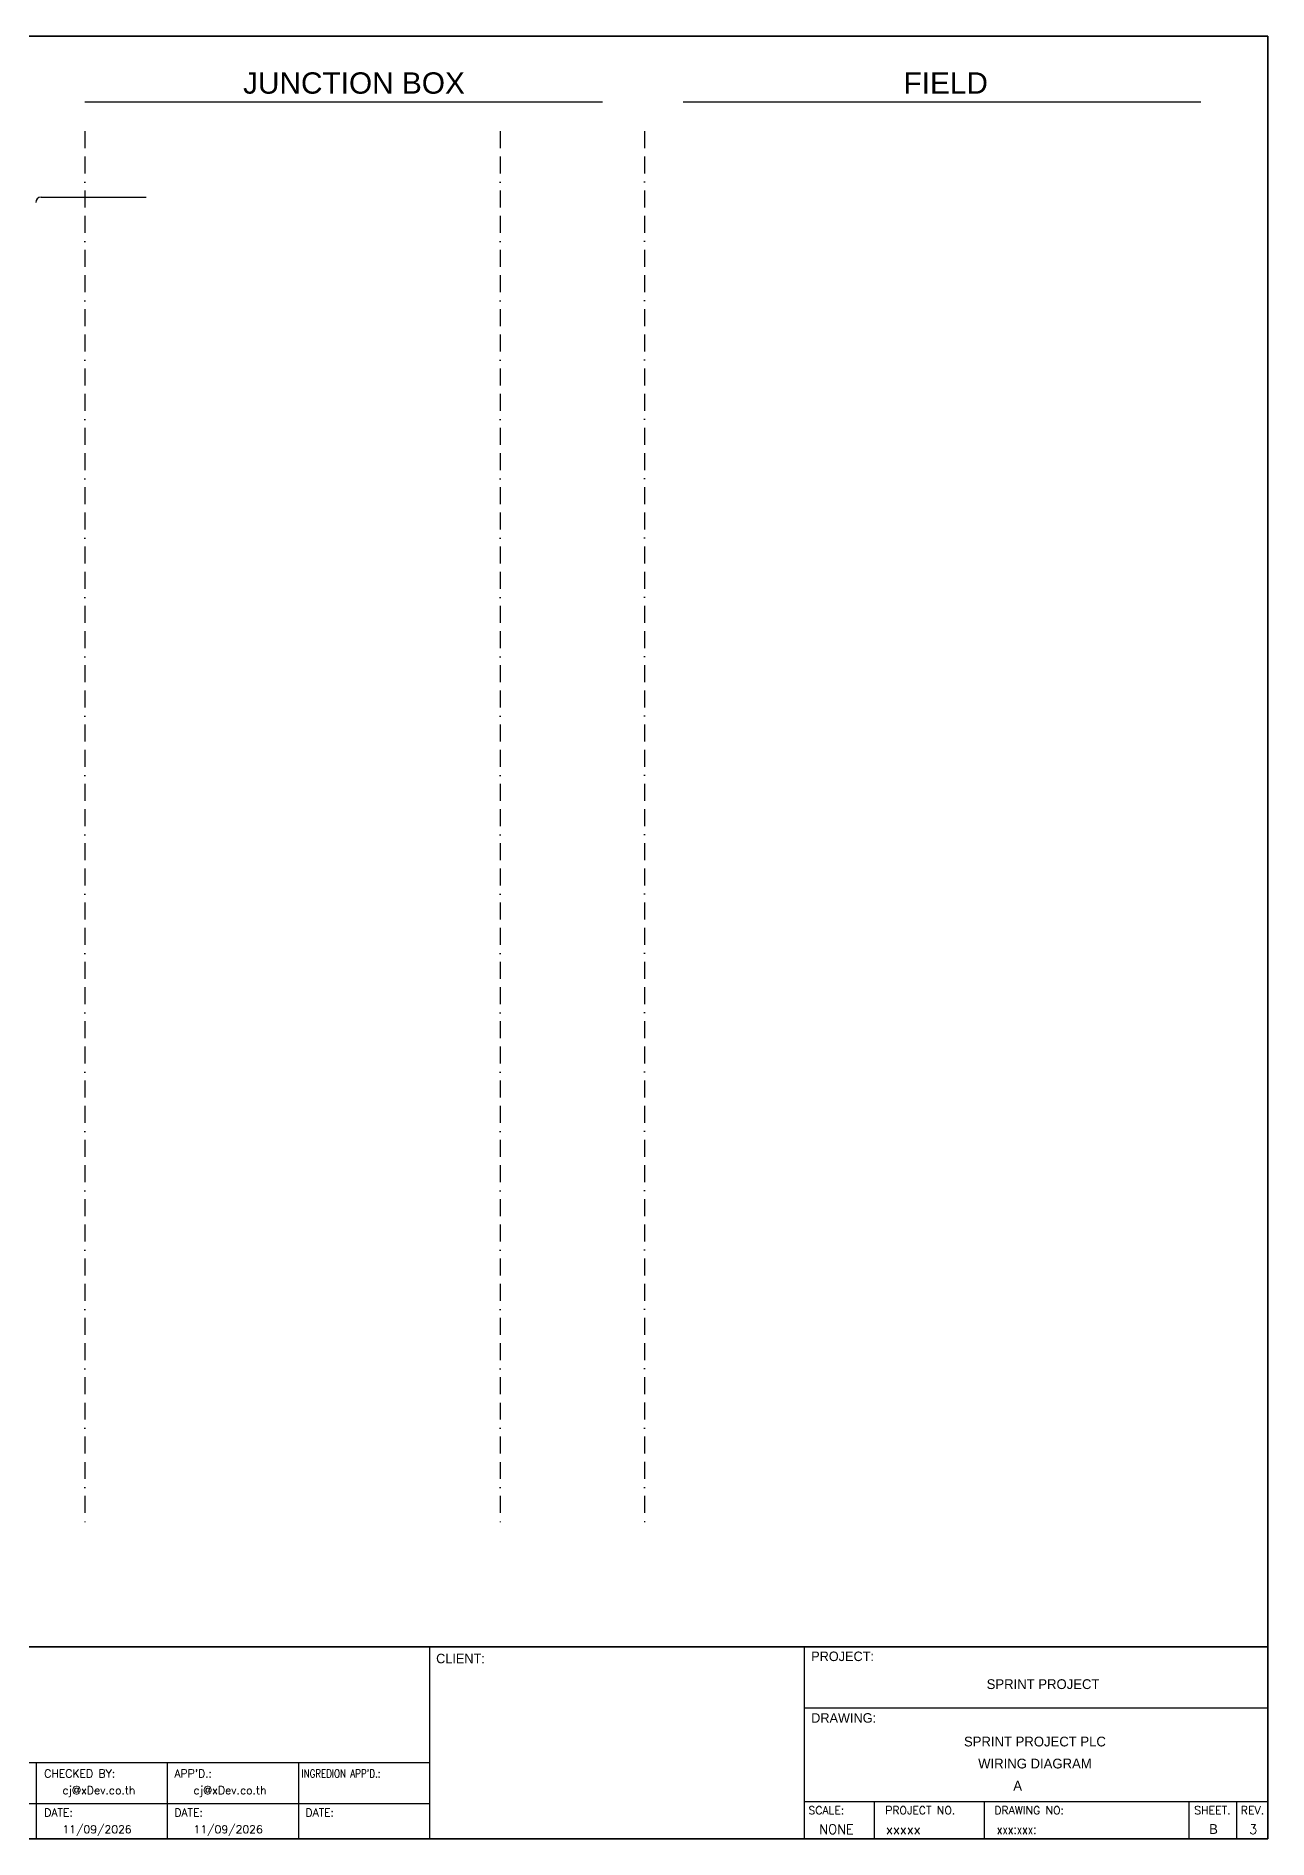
# Model space of a CAD drawing. Header units: millimetres. Extents: x 0 to 62600, y 0 to 14837.
# Drawn here: x 31398 to 33246, y 3004 to 5708 of the extents above; entities that cross this region are included whole.
import ezdxf
from ezdxf.enums import TextEntityAlignment as Align

# ---------------------------------------------------------------- set-up
doc = ezdxf.new("R2010")
doc.units = ezdxf.units.MM
doc.linetypes.add('BORDERX2', pattern=[88.9, 25.4, -12.7, 25.4, -12.7, 0, -12.7])
for name, color, linetype in [('GT_1', 9, 'Continuous'), ('HELPPOINT', 7, 'Continuous'), ('MEMBER', 7, 'Continuous'), ('x01001-FrameArea', 2, 'BORDERX2')]:
    doc.layers.add(name, color=color, linetype=linetype)
doc.layers.add('IE-WIRE', color=7, linetype='Continuous', lineweight=25)
doc.styles.add('HTX11', font='O8111901')
doc.styles.add('ROMANS', font='romans.shx', dxfattribs={"width": 0.85, "height": 25})
doc.styles.get("Standard").update_dxf_attribs({"font": 'arial.ttf'})

msp = doc.modelspace()

# ---------------------------------------------------------------- linework, layer by layer
for p, q in [((31471.3, 5609.9), (32248.1, 5609.9)), ((32369.1, 5609.9), (33145.9, 5609.9))]:
    msp.add_line(p, q)
at = {"color": 4}
for p, q in [((32655.4, 3060.3), (32655.4, 3004.2)), ((32820.7, 3060.3), (32820.7, 3004.2))]:
    msp.add_line(p, q, dxfattribs=at)
at = {"color": 4, "ltscale": 0.5}
for p, q in [((33127.8, 3060.3), (33127.8, 3004.2)), ((33127.8, 3060.3), (33127.8, 3004.2)), ((33199, 3060.3), (33199, 3004.2)), ((33199, 3060.3), (33199, 3004.2))]:
    msp.add_line(p, q, dxfattribs=at)
at = {"layer": 'GT_1', "color": 4}
for p, q in [((31988.9, 3004.2), (31988.9, 3292.4)), ((32551.2, 3004.2), (32551.2, 3292.4)), ((32551.2, 3004.2), (32551.2, 3292.4)), ((32551.2, 3004.2), (32551.2, 3292.4)), ((31988.9, 3118.5), (31201.9, 3118.5)), ((31398.7, 3004.2), (31398.7, 3118.5)), ((31595.4, 3004.2), (31595.4, 3118.5)), ((31792.2, 3004.2), (31792.2, 3118.5)), ((31988.9, 3057.1), (31201.9, 3057.1)), ((32551.2, 3060.3), (33246.4, 3060.3))]:
    msp.add_line(p, q, dxfattribs=at)
at = {"layer": 'HELPPOINT', "color": 4, "lineweight": 35}
for p, q in [((29353.1, 5708.4), (33246.4, 5708.4)), ((29353.1, 5708.4), (33246.4, 5708.4)), ((33246.4, 5708.4), (33246.4, 3004.2)), ((33246.4, 5708.4), (33246.4, 3004.2)), ((33246.4, 3004.2), (29353.1, 3004.2)), ((33246.4, 3004.2), (29353.1, 3004.2))]:
    msp.add_line(p, q, dxfattribs=at)
at = {"layer": 'HELPPOINT', "color": 4}
for p, q in [((32551.2, 3200.8), (33246.4, 3200.8)), ((32551.2, 3200.8), (33246.4, 3200.8)), ((32551.2, 3060.3), (33246.4, 3060.3))]:
    msp.add_line(p, q, dxfattribs=at)
at = {"layer": 'IE-WIRE', "color": 4}
msp.add_line((31405.6, 5466.7), (31563.1, 5466.7), dxfattribs=at)
msp.add_arc((31405.6, 5458.7), 8, 90, 180, dxfattribs=at)
at = {"layer": 'MEMBER', "color": 4, "lineweight": 35}
msp.add_line((29353.1, 3292.4), (33246.4, 3292.4), dxfattribs=at)
msp.add_line((29353.1, 3292.4), (33246.4, 3292.4), dxfattribs=at)
at = {"layer": 'MEMBER', "color": 4}
for p, q in [((32551.2, 3200.8), (33246.4, 3200.8)), ((32551.2, 3200.8), (33246.4, 3200.8)), ((32551.2, 3060.3), (33246.4, 3060.3)), ((32551.2, 3060.3), (33246.4, 3060.3))]:
    msp.add_line(p, q, dxfattribs=at)
at = {"layer": 'x01001-FrameArea'}
for p, q in [((31471.3, 5565.7), (31471.3, 3479.2)), ((32094.4, 5565.7), (32094.4, 3479.2)), ((32311.2, 5565.8), (32311.2, 3479.3))]:
    msp.add_line(p, q, dxfattribs=at)

# ---------------------------------------------------------------- texts
at = {"color": 2}
for s, p in [('JUNCTION BOX', (31708.7, 5622)), ('FIELD', (32699.6, 5622))]:
    msp.add_text(s, height=32, dxfattribs=at).set_placement(p)
at = {"color": 4, "ltscale": 100, "style": 'HTX11'}
for s, p in [('SPRINT PROJECT', (32909, 3236.4)), ('SPRINT PROJECT PLC', (32896.8, 3150.3)), ('WIRING DIAGRAM', (32896.8, 3117.3))]:
    msp.add_text(s, height=14.693, dxfattribs=at).set_placement(p, align=Align.MIDDLE_CENTER)
at = {"style": 'HTX11'}
for tag, text, height, p in [('A', 'A', 14.8, (32870.9, 3084)), ('B', 'CHASSIS C4 SLOT 5', 14.821, (33164.7, 3019.1))]:
    msp.add_attdef(tag, text=text, height=height, dxfattribs=at).set_placement(p, align=Align.MIDDLE_CENTER)
at = {"layer": 'GT_1', "color": 4, "style": 'HTX11'}
for s, p in [('CLIENT:', (31998.4, 3267.7)), ('PROJECT:', (32561.1, 3271)), ('DRAWING:', (32561.1, 3178.6))]:
    msp.add_text(s, height=14.25, dxfattribs=at).set_placement(p)
at = {"layer": 'MEMBER', "color": 4, "ltscale": 0.8, "style": 'ROMANS'}
for s, height, p in [('CHECKED BY:', 11.875, (31410.4, 3096.4)), ('cj@xDev.co.th', 11.875, (31437.7, 3071.4)), ("APP'D.:", 11.88, (31605.6, 3096.4)), ('cj@xDev.co.th', 11.875, (31634.4, 3071.4)), ('DATE:', 11.88, (31410.4, 3037.8)), ('DATE:', 11.88, (31605.6, 3037.8)), ('DATE:', 11.88, (31802.4, 3037.8)), ('SCALE:', 11.88, (32557.1, 3041.3)), ('PROJECT NO.', 11.875, (32672.3, 3041.3)), ('DRAWING NO:', 11.875, (32836, 3041.3)), ('SHEET.', 12, (33135.8, 3041.3)), ('REV.', 12, (33205.7, 3041.3)), ('11/09/2026', 11.88, (31437.7, 3012.7)), ('11/09/2026', 11.88, (31634.4, 3012.7)), ('NONE', 14.23, (32573.1, 3011.6)), ('xxxxx', 14.23, (32673.5, 3011.6))]:
    msp.add_text(s, height=height, dxfattribs=at).set_placement(p)
at = {"layer": 'MEMBER', "color": 4, "ltscale": 0.8, "style": 'ROMANS', "width": 0.8}
for s, height, p in [("INGREDION APP'D.:", 11.875, (31796.4, 3096.4)), ('xxx:xxx:', 14.23, (32839.7, 3011.6))]:
    msp.add_text(s, height=height, dxfattribs=at).set_placement(p)
at = {"layer": 'MEMBER', "color": 4, "ltscale": 0.8, "style": 'ROMANS'}
msp.add_text('3', height=14.2, dxfattribs=at).set_placement((33224.3, 3011.6), align=Align.CENTER)

doc.saveas('drawing.dxf')
